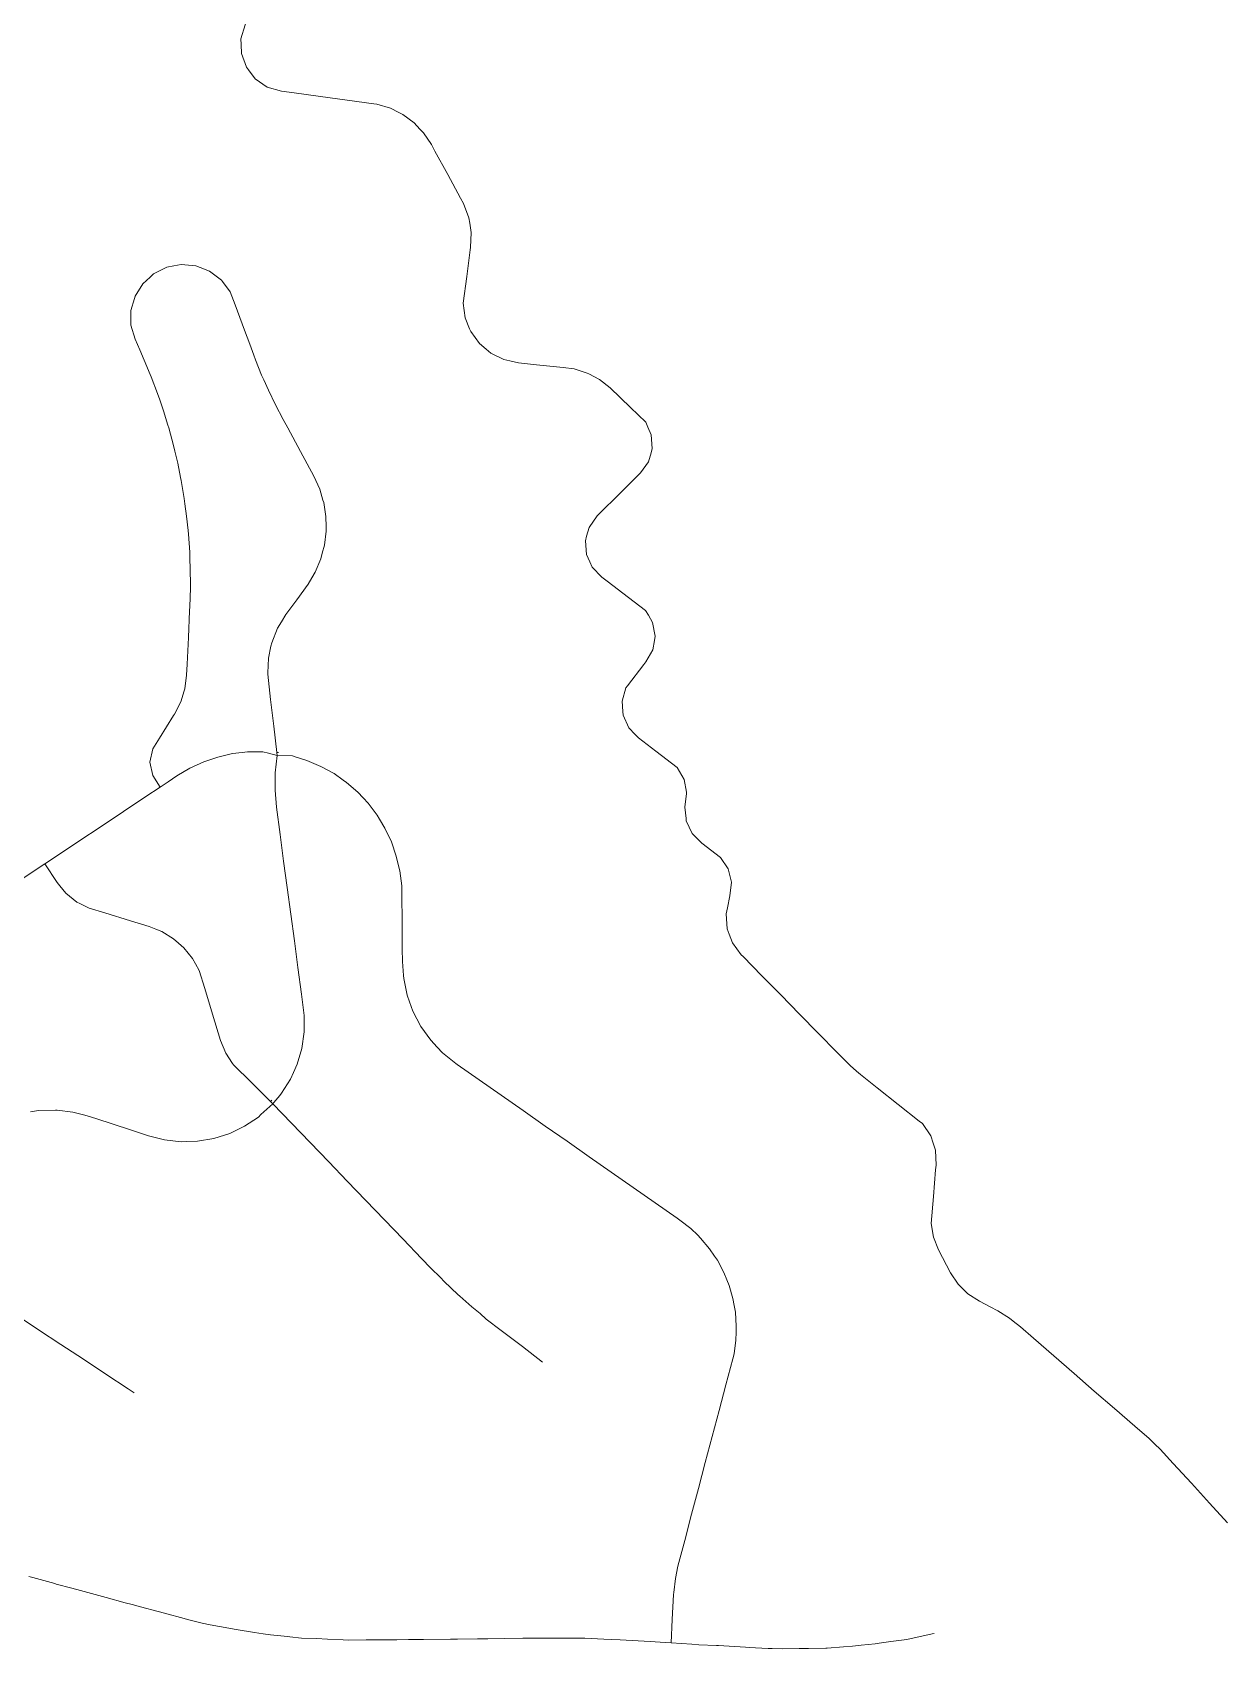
# Model space of a CAD drawing. Header units: inches. Extents: x 227942 to 231487, y 631728 to 634629.
# Drawn here: x 230595 to 231487, y 632269 to 633474 of the extents above; entities that cross this region are included whole.
import ezdxf

# ---------------------------------------------------------------- set-up
doc = ezdxf.new("R2010")
doc.units = ezdxf.units.IN
doc.header["$MEASUREMENT"] = 0

msp = doc.modelspace()

# ---------------------------------------------------------------- linework, layer by layer
at = {"color": 23, "lineweight": 0}
for points in [[(230751.1, 633465.1), (230751, 633469.3), (230754, 633479.8), (230756.2, 633484.1)], [(230756.2, 633484.1), (230754, 633479.8), (230751, 633469.3), (230751.1, 633465.1)], [(230756.5, 633446.3), (230755, 633448.2), (230751.3, 633458.5), (230751.1, 633465.1)], [(230751.1, 633465.1), (230751.3, 633458.5), (230755, 633448.2), (230756.5, 633446.3)], [(230770.6, 633433.4), (230761.6, 633439.6), (230756.5, 633446.3)], [(230756.5, 633446.3), (230761.6, 633439.6), (230770.6, 633433.4)], [(230790.6, 633429), (230781.1, 633430.3), (230770.6, 633433.4)], [(230770.6, 633433.4), (230781.1, 633430.3), (230790.6, 633429)], [(230810.4, 633426.3), (230790.6, 633429)], [(230790.6, 633429), (230810.4, 633426.3)], [(230830.2, 633423.6), (230810.4, 633426.3)], [(230810.4, 633426.3), (230830.2, 633423.6)], [(230850, 633420.9), (230830.2, 633423.6)], [(230830.2, 633423.6), (230850, 633420.9)], [(230868.8, 633414.4), (230862.4, 633417.6), (230852.4, 633420.6), (230850, 633420.9)], [(230850, 633420.9), (230852.4, 633420.6), (230862.4, 633417.6), (230868.8, 633414.4)], [(230884.4, 633402.1), (230880, 633406.7), (230871.7, 633412.9), (230868.8, 633414.4)], [(230868.8, 633414.4), (230871.7, 633412.9), (230880, 633406.7), (230884.4, 633402.1)], [(230884.4, 633402.1), (230884.4, 633402.1)], [(230895.6, 633385.7), (230893, 633390.5), (230887.2, 633399.2), (230884.4, 633402.1)], [(230884.4, 633402.1), (230884.4, 633402.1)], [(230884.4, 633402.1), (230884.4, 633402.1)], [(230884.4, 633402.1), (230887.2, 633399.2), (230893, 633390.5), (230895.6, 633385.7)], [(230884.4, 633402.1), (230884.4, 633402.1)], [(230905.2, 633368.1), (230895.6, 633385.7)], [(230895.6, 633385.7), (230905.2, 633368.1)], [(230914.7, 633350.5), (230905.2, 633368.1)], [(230905.2, 633368.1), (230914.7, 633350.5)], [(230921.5, 633331.9), (230920.9, 633336), (230916.9, 633346.5), (230914.7, 633350.5)], [(230914.7, 633350.5), (230916.9, 633346.5), (230920.9, 633336), (230921.5, 633331.9)], [(230921.9, 633312), (230922.1, 633313.7), (230922.7, 633324.9), (230921.5, 633331.9)], [(230921.5, 633331.9), (230922.7, 633324.9), (230922.1, 633313.7), (230921.9, 633312)], [(230919.3, 633292.2), (230921.9, 633312)], [(230921.9, 633312), (230919.3, 633292.2)], [(230683.3, 633291.7), (230685.9, 633294.1), (230695.7, 633299), (230701, 633300)], [(230701, 633300), (230695.7, 633299), (230685.9, 633294.1), (230683.3, 633291.7)], [(230701, 633300), (230706.5, 633301), (230717.4, 633300), (230720.6, 633298.8)], [(230720.6, 633298.8), (230717.4, 633300), (230706.5, 633301), (230701, 633300)], [(230720.6, 633298.8), (230727.6, 633296.1), (230736.4, 633289.5), (230737.2, 633288.3)], [(230737.2, 633288.3), (230736.4, 633289.5), (230727.6, 633296.1), (230720.6, 633298.8)], [(230671.6, 633275.8), (230672, 633277.4), (230677.8, 633286.7), (230683.3, 633291.7)], [(230683.3, 633291.7), (230677.8, 633286.7), (230672, 633277.4), (230671.6, 633275.8)], [(230737.2, 633288.3), (230743, 633280.8), (230746.6, 633271)], [(230737.2, 633288.3), (230737.2, 633288.3)], [(230746.6, 633271), (230743, 633280.8), (230737.2, 633288.3)], [(230737.2, 633288.3), (230737.2, 633288.3)], [(230916.6, 633272.2), (230919.3, 633292.2)], [(230919.3, 633292.2), (230916.6, 633272.2)], [(230669, 633255.9), (230669, 633266.9), (230671.6, 633275.8)], [(230671.6, 633275.8), (230669, 633266.9), (230669, 633255.9)], [(230746.6, 633271), (230753.6, 633252.2)], [(230753.6, 633252.2), (230746.6, 633271)], [(230921.4, 633253.2), (230918.2, 633261.3), (230916.6, 633272.2)], [(230916.6, 633272.2), (230918.2, 633261.3), (230921.4, 633253.2)], [(230675.5, 633237.4), (230672, 633245.4), (230669, 633255.9)], [(230669, 633255.9), (230672, 633245.4), (230675.5, 633237.4)], [(230753.6, 633252.2), (230757.5, 633241.7), (230760.5, 633233.5)], [(230760.5, 633233.5), (230757.5, 633241.7), (230753.6, 633252.2)], [(230933.8, 633237.9), (230928.8, 633242.2), (230922.3, 633251.1), (230921.4, 633253.2)], [(230921.4, 633253.2), (230922.3, 633251.1), (230928.8, 633242.2), (230933.8, 633237.9)], [(230683.3, 633219), (230678.9, 633229.8), (230675.5, 633237.4)], [(230675.5, 633237.4), (230678.9, 633229.8), (230683.3, 633219)], [(230760.5, 633233.5), (230761.8, 633230.1), (230766.4, 633218.7), (230768.1, 633215)], [(230768.1, 633215), (230766.4, 633218.7), (230761.8, 633230.1), (230760.5, 633233.5)], [(230951.5, 633229.2), (230947, 633230.2), (230937.2, 633235.1), (230933.8, 633237.9)], [(230933.8, 633237.9), (230937.2, 633235.1), (230947, 633230.2), (230951.5, 633229.2)], [(230971.3, 633226.4), (230957.8, 633227.9), (230951.5, 633229.2)], [(230951.5, 633229.2), (230957.8, 633227.9), (230971.3, 633226.4)], [(230991.1, 633224.2), (230971.3, 633226.4)], [(230971.3, 633226.4), (230991.1, 633224.2)], [(231010.4, 633219.5), (231009.2, 633220.1), (230999.5, 633223.3), (230991.1, 633224.2)], [(230991.1, 633224.2), (230999.5, 633223.3), (231009.2, 633220.1), (231010.4, 633219.5)], [(230683.3, 633219), (230683.3, 633219)], [(230690.4, 633200.3), (230688.8, 633204.8), (230684.1, 633217.4), (230683.3, 633219)], [(230683.3, 633219), (230683.3, 633219)], [(230683.3, 633219), (230684.1, 633217.4), (230688.8, 633204.8), (230690.4, 633200.3)], [(230768.1, 633215), (230771.4, 633207.5), (230776.8, 633196.4)], [(230776.8, 633196.4), (230771.4, 633207.5), (230768.1, 633215)], [(231010.4, 633219.5), (231010.4, 633219.5)], [(231026.3, 633209.1), (231018.3, 633215.3), (231010.4, 633219.5)], [(231010.4, 633219.5), (231010.4, 633219.5)], [(231010.4, 633219.5), (231010.4, 633219.5)], [(231010.4, 633219.5), (231018.3, 633215.3), (231026.3, 633209.1)], [(231010.4, 633219.5), (231010.4, 633219.5)], [(231041.4, 633194.6), (231026.3, 633209.1)], [(231026.3, 633209.1), (231041.4, 633194.6)], [(230696.5, 633181.3), (230693.2, 633192.1), (230690.4, 633200.3)], [(230690.4, 633200.3), (230690.4, 633200.3)], [(230690.4, 633200.3), (230693.2, 633192.1), (230696.5, 633181.3)], [(230690.4, 633200.3), (230690.4, 633200.3)], [(230776.8, 633196.4), (230782.5, 633185.5), (230785.9, 633179.2)], [(230785.9, 633179.2), (230782.5, 633185.5), (230776.8, 633196.4)], [(231041.4, 633194.6), (231041.4, 633194.6)], [(231054.4, 633179.9), (231052.8, 633183.6), (231041.4, 633194.6)], [(231041.4, 633194.6), (231041.4, 633194.6)], [(231041.4, 633194.6), (231041.4, 633194.6)], [(231041.4, 633194.6), (231052.8, 633183.6), (231054.4, 633179.9)], [(231041.4, 633194.6), (231041.4, 633194.6)], [(230701.7, 633162), (230700.7, 633166.2), (230697.2, 633179.2), (230696.5, 633181.3)], [(230696.5, 633181.3), (230697.2, 633179.2), (230700.7, 633166.2), (230701.7, 633162)], [(230785.9, 633179.2), (230795.4, 633161.6)], [(230795.4, 633161.6), (230785.9, 633179.2)], [(231056.7, 633160.7), (231057.6, 633163.9), (231056.9, 633174.2), (231054.4, 633179.9)], [(231054.4, 633179.9), (231056.9, 633174.2), (231057.6, 633163.9), (231056.7, 633160.7)], [(230706, 633142.4), (230703.8, 633153.1), (230701.7, 633162)], [(230701.7, 633162), (230703.8, 633153.1), (230706, 633142.4)], [(230795.4, 633161.6), (230805.3, 633143.4)], [(230795.4, 633161.6), (230795.4, 633161.6)], [(230805.3, 633143.4), (230795.4, 633161.6)], [(230795.4, 633161.6), (230795.4, 633161.6)], [(231046.9, 633143.7), (231048.9, 633145.7), (231054.9, 633154), (231056.7, 633160.7)], [(231056.7, 633160.7), (231054.9, 633154), (231048.9, 633145.7), (231046.9, 633143.7)], [(230706, 633142.4), (230706, 633142.4)], [(230709.2, 633122.7), (230708.7, 633126.7), (230706.5, 633140), (230706, 633142.4)], [(230706, 633142.4), (230706, 633142.4)], [(230706, 633142.4), (230706.5, 633140), (230708.7, 633126.7), (230709.2, 633122.7)], [(230805.3, 633143.4), (230809.7, 633133.7), (230812.1, 633125.4)], [(230812.1, 633125.4), (230809.7, 633133.7), (230805.3, 633143.4)], [(231032.7, 633129.6), (231046.9, 633143.7)], [(231046.9, 633143.7), (231032.7, 633129.6)], [(231046.9, 633143.7), (231046.9, 633143.7)], [(231046.9, 633143.7), (231046.9, 633143.7)], [(231046.9, 633143.7), (231046.9, 633143.7)], [(231046.9, 633143.7), (231046.9, 633143.7)], [(230812.1, 633125.4), (230812.7, 633123.6), (230814.3, 633113.1), (230814.4, 633105.6)], [(230814.4, 633105.6), (230814.3, 633113.1), (230812.7, 633123.6), (230812.1, 633125.4)], [(231018.5, 633115.6), (231032.7, 633129.6)], [(231032.7, 633129.6), (231018.5, 633115.6)], [(231032.7, 633129.6), (231032.7, 633129.6)], [(231032.7, 633129.6), (231032.7, 633129.6)], [(231032.7, 633129.6), (231032.7, 633129.6)], [(231032.7, 633129.6), (231032.7, 633129.6)], [(230711.6, 633102.9), (230710.5, 633113.4), (230709.2, 633122.7)], [(230709.2, 633122.7), (230710.5, 633113.4), (230711.6, 633102.9)], [(231008.7, 633098.6), (231010.5, 633105.1), (231016.5, 633113.6), (231018.5, 633115.6)], [(231018.5, 633115.6), (231016.5, 633113.6), (231010.5, 633105.1), (231008.7, 633098.6)], [(230712.9, 633082.9), (230712.8, 633086.6), (230711.8, 633100), (230711.6, 633102.9)], [(230711.6, 633102.9), (230711.8, 633100), (230712.8, 633086.6), (230712.9, 633082.9)], [(230814.4, 633105.6), (230814.5, 633102.4), (230813.2, 633091.9), (230811.6, 633085.9)], [(230811.6, 633085.9), (230813.2, 633091.9), (230814.5, 633102.4), (230814.4, 633105.6)], [(231011, 633079.4), (231008.5, 633084.8), (231007.8, 633095.1), (231008.7, 633098.6)], [(231008.7, 633098.6), (231007.8, 633095.1), (231008.5, 633084.8), (231011, 633079.4)], [(231008.7, 633098.6), (231008.7, 633098.6)], [(231008.7, 633098.6), (231008.7, 633098.6)], [(231008.7, 633098.6), (231008.7, 633098.6)], [(231008.7, 633098.6), (231008.7, 633098.6)], [(230713.3, 633062.9), (230713.2, 633073.1), (230712.9, 633082.9)], [(230712.9, 633082.9), (230713.2, 633073.1), (230713.3, 633062.9)], [(230811.6, 633085.9), (230810.5, 633081.6), (230806.4, 633071.8), (230803.9, 633067.6)], [(230803.9, 633067.6), (230806.4, 633071.8), (230810.5, 633081.6), (230811.6, 633085.9)], [(230811.6, 633085.9), (230811.6, 633085.9)], [(230811.6, 633085.9), (230811.6, 633085.9)], [(231011, 633079.4), (231011, 633079.4)], [(231024.1, 633064.9), (231020, 633068), (231012.8, 633075.4), (231011, 633079.4)], [(231011, 633079.4), (231011, 633079.4)], [(231011, 633079.4), (231011, 633079.4)], [(231011, 633079.4), (231012.8, 633075.4), (231020, 633068), (231024.1, 633064.9)], [(231011, 633079.4), (231011, 633079.4)], [(230803.9, 633067.6), (230801, 633062.7), (230792.6, 633051.2)], [(230792.6, 633051.2), (230801, 633062.7), (230803.9, 633067.6)], [(231040, 633052.8), (231024.1, 633064.9)], [(231024.1, 633064.9), (231040, 633052.8)], [(230712.7, 633042.9), (230712.9, 633046.2), (230713.3, 633059.7), (230713.3, 633062.9)], [(230713.3, 633062.9), (230713.3, 633059.7), (230712.9, 633046.2), (230712.7, 633042.9)], [(231054.7, 633039.7), (231052.6, 633043.2), (231040, 633052.8)], [(231040, 633052.8), (231052.6, 633043.2), (231054.7, 633039.7)], [(230711.8, 633023), (230712.7, 633042.9)], [(230712.7, 633042.9), (230711.8, 633023)], [(230792.6, 633051.2), (230784.5, 633040.1), (230781.2, 633034.8)], [(230781.2, 633034.8), (230784.5, 633040.1), (230792.6, 633051.2)], [(230792.6, 633051.2), (230792.6, 633051.2)], [(230792.6, 633051.2), (230792.6, 633051.2)], [(230781.2, 633034.8), (230778.3, 633030), (230773.9, 633019.1), (230773.3, 633016.5)], [(230773.3, 633016.5), (230773.9, 633019.1), (230778.3, 633030), (230781.2, 633034.8)], [(230781.2, 633034.8), (230781.2, 633034.8)], [(230781.2, 633034.8), (230781.2, 633034.8)], [(231059.2, 633020.8), (231059.7, 633024), (231057.9, 633034.2), (231054.7, 633039.7)], [(231054.7, 633039.7), (231057.9, 633034.2), (231059.7, 633024), (231059.2, 633020.8)], [(230710.9, 633003), (230711.8, 633023)], [(230711.8, 633023), (230710.9, 633003)], [(230773.3, 633016.5), (230771.4, 633007.5), (230770.9, 632996.7)], [(230770.9, 632996.7), (230771.4, 633007.5), (230773.3, 633016.5)], [(231051.4, 633002.9), (231052.8, 633004.8), (231058, 633013.8), (231059.2, 633020.8)], [(231059.2, 633020.8), (231058, 633013.8), (231052.8, 633004.8), (231051.4, 633002.9)], [(230708.7, 632983.2), (230709.2, 632984.7), (230710.5, 632994.9), (230710.9, 633003)], [(230710.9, 633003), (230710.5, 632994.9), (230709.2, 632984.7), (230708.7, 632983.2)], [(230770.9, 632996.7), (230770.9, 632995.7), (230773.1, 632976.9)], [(230773.1, 632976.9), (230770.9, 632995.7), (230770.9, 632996.7)], [(231039.2, 632987), (231051.4, 633002.9)], [(231051.4, 633002.9), (231039.2, 632987)], [(231051.4, 633002.9), (231051.4, 633002.9)], [(231051.4, 633002.9), (231051.4, 633002.9)], [(231051.4, 633002.9), (231051.4, 633002.9)], [(231051.4, 633002.9), (231051.4, 633002.9)], [(230700.8, 632964.9), (230701.5, 632965.9), (230706.1, 632975), (230708.7, 632983.2)], [(230708.7, 632983.2), (230706.1, 632975), (230701.5, 632965.9), (230700.8, 632964.9)], [(231035.8, 632967.9), (231035.2, 632975.5), (231038, 632985.5), (231039.2, 632987)], [(231039.2, 632987), (231038, 632985.5), (231035.2, 632975.5), (231035.8, 632967.9)], [(230773.1, 632976.9), (230775.4, 632957)], [(230775.4, 632957), (230773.1, 632976.9)], [(231044.9, 632950.8), (231040.2, 632955.7), (231036, 632965.2), (231035.8, 632967.9)], [(231035.8, 632967.9), (231036, 632965.2), (231040.2, 632955.7), (231044.9, 632950.8)], [(230690.3, 632947.9), (230700.8, 632964.9)], [(230700.8, 632964.9), (230690.3, 632947.9)], [(230775.4, 632957), (230777.7, 632937.2)], [(230777.7, 632937.2), (230775.4, 632957)], [(230683.1, 632930), (230685.4, 632940), (230690.3, 632947.9)], [(230690.3, 632947.9), (230685.4, 632940), (230683.1, 632930)], [(230690.3, 632947.9), (230690.3, 632947.9)], [(230690.3, 632947.9), (230690.3, 632947.9)], [(231044.9, 632950.8), (231044.9, 632950.8)], [(231044.9, 632950.8), (231044.9, 632950.8)], [(231060.4, 632938.3), (231047.4, 632948.3), (231044.9, 632950.8)], [(231044.9, 632950.8), (231044.9, 632950.8)], [(231044.9, 632950.8), (231044.9, 632950.8)], [(231044.9, 632950.8), (231047.4, 632948.3), (231060.4, 632938.3)], [(230712.9, 632925.6), (230723.2, 632930.3), (230732.2, 632933.3)], [(230732.2, 632933.3), (230723.2, 632930.3), (230712.9, 632925.6)], [(230732.2, 632933.3), (230733.8, 632933.9), (230744.8, 632936.4), (230751.8, 632937.2)], [(230751.8, 632937.2), (230744.8, 632936.4), (230733.8, 632933.9), (230732.2, 632933.3)], [(230751.8, 632937.2), (230755.9, 632937.7), (230767.2, 632937.8), (230771.5, 632936.7)], [(230771.5, 632936.7), (230767.2, 632937.8), (230755.9, 632937.7), (230751.8, 632937.2)], [(230771.5, 632936.7), (230778, 632935.1)], [(230778, 632935.1), (230771.5, 632936.7)], [(230776.5, 632915.9), (230776.6, 632922.2), (230778, 632935.1)], [(230778, 632935.1), (230776.6, 632922.2), (230776.5, 632915.9)], [(230777.7, 632937.2), (230778.9, 632937.3)], [(230778.9, 632937.3), (230777.7, 632937.2)], [(230777.7, 632937.2), (230777.8, 632936.8)], [(230777.8, 632936.8), (230777.7, 632937.2)], [(230777.8, 632936.8), (230778, 632935.1)], [(230778, 632935.1), (230777.8, 632936.8)], [(230778, 632935.1), (230789.4, 632934.7), (230791.4, 632934.1)], [(230791.4, 632934.1), (230789.4, 632934.7), (230778, 632935.1)], [(230791.4, 632934.1), (230800.2, 632931.3), (230810.5, 632926.9)], [(230791.4, 632934.1), (230791.4, 632934.1)], [(230810.5, 632926.9), (230800.2, 632931.3), (230791.4, 632934.1)], [(230791.4, 632934.1), (230791.4, 632934.1)], [(231060.4, 632938.3), (231060.4, 632938.3)], [(231076.3, 632926.1), (231060.4, 632938.3)], [(231060.4, 632938.3), (231060.4, 632938.3)], [(231060.4, 632938.3), (231076.3, 632926.1)], [(230690.8, 632911.5), (230685.4, 632920.1), (230683.1, 632930)], [(230683.1, 632930), (230685.4, 632920.1), (230690.8, 632911.5)], [(230696.7, 632915.5), (230703.3, 632919.8), (230712.9, 632925.6)], [(230712.9, 632925.6), (230703.3, 632919.8), (230696.7, 632915.5)], [(230810.5, 632926.9), (230820.4, 632921.5), (230827.2, 632916.7)], [(230827.2, 632916.7), (230820.4, 632921.5), (230810.5, 632926.9)], [(231083.1, 632907.8), (231081.4, 632917.1), (231076.3, 632926.1)], [(231076.3, 632926.1), (231081.4, 632917.1), (231083.1, 632907.8)], [(230680, 632904.4), (230690.8, 632911.5)], [(230690.8, 632911.5), (230680, 632904.4)], [(230690.8, 632911.5), (230696.7, 632915.5)], [(230696.7, 632915.5), (230690.8, 632911.5)], [(230696.7, 632915.5), (230696.7, 632915.5)], [(230696.7, 632915.5), (230696.7, 632915.5)], [(230777.5, 632896.4), (230776.4, 632909.3), (230776.5, 632915.9)], [(230776.5, 632915.9), (230776.4, 632909.3), (230777.5, 632896.4)], [(230827.2, 632916.7), (230829.6, 632915), (230838.1, 632907.6), (230842, 632903.4)], [(230842, 632903.4), (230838.1, 632907.6), (230829.6, 632915), (230827.2, 632916.7)], [(231082.8, 632888), (231082, 632896.4), (231083.2, 632906.8), (231083.1, 632907.8)], [(231083.1, 632907.8), (231083.2, 632906.8), (231082, 632896.4), (231082.8, 632888)], [(230663.4, 632893.3), (230680, 632904.4)], [(230680, 632904.4), (230663.4, 632893.3)], [(230680, 632904.4), (230680, 632904.4)], [(230680, 632904.4), (230680, 632904.4)], [(230780.2, 632876.2), (230777.5, 632896.4)], [(230777.5, 632896.4), (230780.2, 632876.2)], [(230842, 632903.4), (230845.7, 632899.4), (230852.5, 632890.5), (230854.2, 632887.6)], [(230842, 632903.4), (230842, 632903.4)], [(230854.2, 632887.6), (230852.5, 632890.5), (230845.7, 632899.4), (230842, 632903.4)], [(230842, 632903.4), (230842, 632903.4)], [(230646.7, 632882.2), (230663.4, 632893.3)], [(230663.4, 632893.3), (230646.7, 632882.2)], [(230854.2, 632887.6), (230858.3, 632880.8), (230863.1, 632870.6)], [(230863.1, 632870.6), (230858.3, 632880.8), (230854.2, 632887.6)], [(231092.9, 632871.4), (231087.3, 632877), (231083, 632886.2), (231082.8, 632888)], [(231082.8, 632888), (231083, 632886.2), (231087.3, 632877), (231092.9, 632871.4)], [(230630.1, 632871.1), (230646.7, 632882.2)], [(230646.7, 632882.2), (230630.1, 632871.1)], [(230782.8, 632856.3), (230780.2, 632876.2)], [(230780.2, 632876.2), (230782.8, 632856.3)], [(230604.7, 632854.2), (230613.4, 632860.1)], [(230613.4, 632860.1), (230604.7, 632854.2)], [(230613.4, 632860.1), (230630.1, 632871.1)], [(230630.1, 632871.1), (230613.4, 632860.1)], [(230613.4, 632860.1), (230613.4, 632860.1)], [(230613.4, 632860.1), (230613.4, 632860.1)], [(230863.1, 632870.6), (230866.8, 632860), (230869, 632850.7)], [(230869, 632850.7), (230866.8, 632860), (230863.1, 632870.6)], [(231108.6, 632859), (231094.6, 632869.7), (231092.9, 632871.4)], [(231092.9, 632871.4), (231094.6, 632869.7), (231108.6, 632859)], [(230580.1, 632837.9), (230596.8, 632849)], [(230596.8, 632849), (230580.1, 632837.9)], [(230596.8, 632849), (230604.7, 632854.2)], [(230604.7, 632854.2), (230596.8, 632849)], [(230604.7, 632854.2), (230613.9, 632840.3), (230616, 632837.8)], [(230616, 632837.8), (230613.9, 632840.3), (230604.7, 632854.2)], [(230785.5, 632836.5), (230782.8, 632856.3)], [(230782.8, 632856.3), (230785.5, 632836.5)], [(230869, 632850.7), (230869.4, 632849.1), (230870.8, 632837.9), (230870.9, 632830.9)], [(230870.9, 632830.9), (230870.8, 632837.9), (230869.4, 632849.1), (230869, 632850.7)], [(231116.6, 632840.6), (231114.2, 632850.5), (231108.6, 632859)], [(231108.6, 632859), (231114.2, 632850.5), (231116.6, 632840.6)], [(230616, 632837.8), (230620.5, 632832.3), (230628.6, 632825.8), (230630.8, 632824.7)], [(230630.8, 632824.7), (230628.6, 632825.8), (230620.5, 632832.3), (230616, 632837.8)], [(230785.5, 632836.5), (230785.5, 632836.5)], [(230788.1, 632816.7), (230785.5, 632836.5)], [(230785.5, 632836.5), (230785.5, 632836.5)], [(230785.5, 632836.5), (230788.1, 632816.7)], [(231113.6, 632821.4), (231115.5, 632830.4), (231116.6, 632840.6)], [(231116.6, 632840.6), (231115.5, 632830.4), (231113.6, 632821.4)], [(230630.8, 632824.7), (230637.9, 632821.2), (230649.5, 632817.7)], [(230649.5, 632817.7), (230637.9, 632821.2), (230630.8, 632824.7)], [(230870.9, 632830.9), (230871.1, 632810.9)], [(230871.1, 632810.9), (230870.9, 632830.9)], [(230649.5, 632817.7), (230668.6, 632811.8)], [(230668.6, 632811.8), (230649.5, 632817.7)], [(230668.6, 632811.8), (230668.6, 632811.8)], [(230668.6, 632811.8), (230682.5, 632807.6), (230687.6, 632805.6)], [(230668.6, 632811.8), (230668.6, 632811.8)], [(230687.6, 632805.6), (230682.5, 632807.6), (230668.6, 632811.8)], [(230788.1, 632816.7), (230788.1, 632816.7)], [(230790.8, 632796.9), (230788.1, 632816.7)], [(230788.1, 632816.7), (230788.1, 632816.7)], [(230788.1, 632816.7), (230790.8, 632796.9)], [(231115, 632801.9), (231113.5, 632805.9), (231112.7, 632817), (231113.6, 632821.4)], [(231113.6, 632821.4), (231112.7, 632817), (231113.5, 632805.9), (231115, 632801.9)], [(230687.6, 632805.6), (230692, 632803.8), (230700.7, 632798.4), (230704.5, 632795.2)], [(230704.5, 632795.2), (230700.7, 632798.4), (230692, 632803.8), (230687.6, 632805.6)], [(230871.1, 632810.9), (230871.2, 632790.9)], [(230871.2, 632790.9), (230871.1, 632810.9)], [(231115, 632801.9), (231115, 632801.9)], [(231125.3, 632785.1), (231124, 632786.4), (231117.4, 632795.4), (231115, 632801.9)], [(231115, 632801.9), (231115, 632801.9)], [(231115, 632801.9), (231115, 632801.9)], [(231115, 632801.9), (231117.4, 632795.4), (231124, 632786.4), (231125.3, 632785.1)], [(231115, 632801.9), (231115, 632801.9)], [(230704.5, 632795.2), (230708.4, 632791.7), (230714.9, 632783.7), (230717, 632779.8)], [(230717, 632779.8), (230714.9, 632783.7), (230708.4, 632791.7), (230704.5, 632795.2)], [(230790.8, 632796.9), (230790.8, 632796.9)], [(230793.4, 632777), (230790.8, 632796.9)], [(230790.8, 632796.9), (230790.8, 632796.9)], [(230790.8, 632796.9), (230793.4, 632777)], [(230871.2, 632790.9), (230871.3, 632781.5), (230872.1, 632770.9)], [(230872.1, 632770.9), (230871.3, 632781.5), (230871.2, 632790.9)], [(230717, 632779.8), (230719.9, 632774.7), (230724, 632761.2)], [(230724, 632761.2), (230719.9, 632774.7), (230717, 632779.8)], [(230793.4, 632777), (230793.4, 632777)], [(230796.1, 632757.2), (230793.4, 632777)], [(230793.4, 632777), (230793.4, 632777)], [(230793.4, 632777), (230796.1, 632757.2)], [(231125.3, 632785.1), (231125.3, 632785.1)], [(231139.4, 632770.8), (231125.3, 632785.1)], [(231125.3, 632785.1), (231125.3, 632785.1)], [(231125.3, 632785.1), (231125.3, 632785.1)], [(231125.3, 632785.1), (231139.4, 632770.8)], [(231125.3, 632785.1), (231125.3, 632785.1)], [(230872.1, 632770.9), (230872.3, 632768.7), (230874.9, 632756.3), (230876.6, 632751.5)], [(230876.6, 632751.5), (230874.9, 632756.3), (230872.3, 632768.7), (230872.1, 632770.9)], [(231153.4, 632756.5), (231139.4, 632770.8)], [(231139.4, 632770.8), (231153.4, 632756.5)], [(230724, 632761.2), (230729.8, 632742.1)], [(230729.8, 632742.1), (230724, 632761.2)], [(230798.2, 632737.4), (230798.2, 632741.3), (230796.1, 632757.2)], [(230796.1, 632757.2), (230798.2, 632741.3), (230798.2, 632737.4)], [(230876.6, 632751.5), (230879.2, 632744.3), (230885.1, 632733)], [(230885.1, 632733), (230879.2, 632744.3), (230876.6, 632751.5)], [(231153.4, 632756.5), (231153.4, 632756.5)], [(231167.4, 632742.2), (231153.4, 632756.5)], [(231153.4, 632756.5), (231153.4, 632756.5)], [(231153.4, 632756.5), (231153.4, 632756.5)], [(231153.4, 632756.5), (231167.4, 632742.2)], [(231153.4, 632756.5), (231153.4, 632756.5)], [(230729.8, 632742.1), (230729.8, 632742.1)], [(230729.8, 632742.1), (230735.8, 632722.5)], [(230729.8, 632742.1), (230729.8, 632742.1)], [(230735.8, 632722.5), (230729.8, 632742.1)], [(231181.4, 632728), (231167.4, 632742.2)], [(231167.4, 632742.2), (231181.4, 632728)], [(230796.4, 632716.7), (230798.1, 632729), (230798.2, 632737.4)], [(230798.2, 632737.4), (230798.1, 632729), (230796.4, 632716.7)], [(230885.1, 632733), (230892.5, 632722.7), (230897.2, 632717.7)], [(230897.2, 632717.7), (230892.5, 632722.7), (230885.1, 632733)], [(231195.4, 632713.7), (231181.4, 632728)], [(231181.4, 632728), (231195.4, 632713.7)], [(230735.8, 632722.5), (230739.7, 632713), (230744.8, 632705.3)], [(230744.8, 632705.3), (230739.7, 632713), (230735.8, 632722.5)], [(230790.1, 632698.6), (230792.9, 632704.9), (230796.4, 632716.7)], [(230796.4, 632716.7), (230792.9, 632704.9), (230790.1, 632698.6)], [(230897.2, 632717.7), (230901.3, 632713.4), (230911.2, 632705.4), (230912.3, 632704.6)], [(230912.3, 632704.6), (230911.2, 632705.4), (230901.3, 632713.4), (230897.2, 632717.7)], [(230744.8, 632705.3), (230745.4, 632704.5), (230758.8, 632691.2)], [(230744.8, 632705.3), (230744.8, 632705.3)], [(230758.8, 632691.2), (230745.4, 632704.5), (230744.8, 632705.3)], [(230744.8, 632705.3), (230744.8, 632705.3)], [(230912.3, 632704.6), (230928.7, 632693.2)], [(230912.3, 632704.6), (230912.3, 632704.6)], [(230928.7, 632693.2), (230912.3, 632704.6)], [(230912.3, 632704.6), (230912.3, 632704.6)], [(231195.4, 632713.7), (231195.4, 632713.7)], [(231195.4, 632713.7), (231195.4, 632713.7)], [(231209.8, 632699.8), (231205.1, 632703.8), (231195.4, 632713.7)], [(231195.4, 632713.7), (231195.4, 632713.7)], [(231195.4, 632713.7), (231195.4, 632713.7)], [(231195.4, 632713.7), (231205.1, 632703.8), (231209.8, 632699.8)], [(230758.8, 632691.2), (230773, 632677.1)], [(230773, 632677.1), (230758.8, 632691.2)], [(230779.9, 632681.5), (230781.2, 632683.2), (230787.8, 632693.6), (230790.1, 632698.6)], [(230790.1, 632698.6), (230787.8, 632693.6), (230781.2, 632683.2), (230779.9, 632681.5)], [(230928.7, 632693.2), (230945.1, 632681.7)], [(230945.1, 632681.7), (230928.7, 632693.2)], [(231209.8, 632699.8), (231209.8, 632699.8)], [(231225.3, 632687.3), (231212.8, 632697.2), (231209.8, 632699.8)], [(231209.8, 632699.8), (231209.8, 632699.8)], [(231209.8, 632699.8), (231209.8, 632699.8)], [(231209.8, 632699.8), (231212.8, 632697.2), (231225.3, 632687.3)], [(231209.8, 632699.8), (231209.8, 632699.8)], [(230775.6, 632676.4), (230779.9, 632681.5)], [(230779.9, 632681.5), (230775.6, 632676.4)], [(230945.1, 632681.7), (230961.5, 632670.3)], [(230945.1, 632681.7), (230945.1, 632681.7)], [(230961.5, 632670.3), (230945.1, 632681.7)], [(230945.1, 632681.7), (230945.1, 632681.7)], [(231241, 632674.9), (231225.3, 632687.3)], [(231225.3, 632687.3), (231241, 632674.9)], [(230594.1, 632669.3), (230600, 632670.3), (230612.8, 632670.6), (230614, 632670.5)], [(230614, 632670.5), (230612.8, 632670.6), (230600, 632670.3), (230594.1, 632669.3)], [(230614, 632670.5), (230625.6, 632669.2), (230633.7, 632667.2)], [(230633.7, 632667.2), (230625.6, 632669.2), (230614, 632670.5)], [(230633.7, 632667.2), (230638.1, 632666), (230652.8, 632661.2)], [(230652.8, 632661.2), (230638.1, 632666), (230633.7, 632667.2)], [(230749.2, 632656.5), (230753.7, 632658.7), (230764, 632665.5), (230765.9, 632667.3)], [(230765.9, 632667.3), (230764, 632665.5), (230753.7, 632658.7), (230749.2, 632656.5)], [(230765.9, 632667.3), (230774.8, 632675.4)], [(230774.8, 632675.4), (230765.9, 632667.3)], [(230773, 632677.1), (230773.9, 632678)], [(230773.9, 632678), (230773, 632677.1)], [(230773, 632677.1), (230774.8, 632675.4)], [(230774.8, 632675.4), (230773, 632677.1)], [(230774.8, 632675.4), (230775.6, 632676.4)], [(230775.6, 632676.4), (230774.8, 632675.4)], [(230774.8, 632675.4), (230788.6, 632661)], [(230788.6, 632661), (230774.8, 632675.4)], [(230961.5, 632670.3), (230977.8, 632658.8)], [(230977.8, 632658.8), (230961.5, 632670.3)], [(231241, 632674.9), (231241, 632674.9)], [(231256.7, 632662.5), (231241, 632674.9)], [(231241, 632674.9), (231241, 632674.9)], [(231241, 632674.9), (231241, 632674.9)], [(231241, 632674.9), (231256.7, 632662.5)], [(231241, 632674.9), (231241, 632674.9)], [(230652.8, 632661.2), (230671.7, 632654.9)], [(230671.7, 632654.9), (230652.8, 632661.2)], [(230671.7, 632654.9), (230682, 632651.5), (230690.9, 632649.2)], [(230671.7, 632654.9), (230671.7, 632654.9)], [(230690.9, 632649.2), (230682, 632651.5), (230671.7, 632654.9)], [(230671.7, 632654.9), (230671.7, 632654.9)], [(230730.8, 632649.6), (230742.6, 632653.3), (230749.2, 632656.5)], [(230749.2, 632656.5), (230742.6, 632653.3), (230730.8, 632649.6)], [(230788.6, 632661), (230802.5, 632646.6)], [(230788.6, 632661), (230788.6, 632661)], [(230802.5, 632646.6), (230788.6, 632661)], [(230788.6, 632661), (230788.6, 632661)], [(230977.8, 632658.8), (230994.2, 632647.4)], [(230994.2, 632647.4), (230977.8, 632658.8)], [(231267.1, 632645.9), (231265.3, 632651.4), (231259, 632660.6), (231256.7, 632662.5)], [(231256.7, 632662.5), (231259, 632660.6), (231265.3, 632651.4), (231267.1, 632645.9)], [(230690.9, 632649.2), (230694, 632648.5), (230706.3, 632647.1), (230710.7, 632647.2)], [(230710.7, 632647.2), (230706.3, 632647.1), (230694, 632648.5), (230690.9, 632649.2)], [(230710.7, 632647.2), (230718.6, 632647.5), (230730.8, 632649.6)], [(230730.8, 632649.6), (230718.6, 632647.5), (230710.7, 632647.2)], [(230802.5, 632646.6), (230816.4, 632632.1)], [(230802.5, 632646.6), (230802.5, 632646.6)], [(230816.4, 632632.1), (230802.5, 632646.6)], [(230802.5, 632646.6), (230802.5, 632646.6)], [(230994.2, 632647.4), (231010.6, 632635.9)], [(230994.2, 632647.4), (230994.2, 632647.4)], [(231010.6, 632635.9), (230994.2, 632647.4)], [(230994.2, 632647.4), (230994.2, 632647.4)], [(231268.9, 632626.2), (231269.2, 632629.7), (231268.8, 632640.8), (231267.1, 632645.9)], [(231267.1, 632645.9), (231268.8, 632640.8), (231269.2, 632629.7), (231268.9, 632626.2)], [(230816.4, 632632.1), (230830.2, 632617.7)], [(230816.4, 632632.1), (230816.4, 632632.1)], [(230830.2, 632617.7), (230816.4, 632632.1)], [(230816.4, 632632.1), (230816.4, 632632.1)], [(231010.6, 632635.9), (231027, 632624.4)], [(231027, 632624.4), (231010.6, 632635.9)], [(231027, 632624.4), (231043.4, 632613)], [(231043.4, 632613), (231027, 632624.4)], [(231267.2, 632606.3), (231268.9, 632626.2)], [(231268.9, 632626.2), (231267.2, 632606.3)], [(230830.2, 632617.7), (230844.1, 632603.3)], [(230844.1, 632603.3), (230830.2, 632617.7)], [(231043.4, 632613), (231059.8, 632601.5)], [(231059.8, 632601.5), (231043.4, 632613)], [(231265.5, 632586.2), (231267.2, 632606.3)], [(231267.2, 632606.3), (231265.5, 632586.2)], [(230844.1, 632603.3), (230858, 632588.9)], [(230858, 632588.9), (230844.1, 632603.3)], [(231059.8, 632601.5), (231076.2, 632590.1)], [(231059.8, 632601.5), (231059.8, 632601.5)], [(231076.2, 632590.1), (231059.8, 632601.5)], [(231059.8, 632601.5), (231059.8, 632601.5)], [(230858, 632588.9), (230871.8, 632574.5)], [(230858, 632588.9), (230858, 632588.9)], [(230871.8, 632574.5), (230858, 632588.9)], [(230858, 632588.9), (230858, 632588.9)], [(231076.2, 632590.1), (231078.1, 632588.7), (231086.3, 632582.4), (231091.5, 632577.3)], [(231091.5, 632577.3), (231086.3, 632582.4), (231078.1, 632588.7), (231076.2, 632590.1)], [(231271.1, 632566.5), (231267.3, 632576), (231265.5, 632586.2)], [(231265.5, 632586.2), (231267.3, 632576), (231271.1, 632566.5)], [(230871.8, 632574.5), (230885.7, 632560.1)], [(230871.8, 632574.5), (230871.8, 632574.5)], [(230885.7, 632560.1), (230871.8, 632574.5)], [(230871.8, 632574.5), (230871.8, 632574.5)], [(231091.5, 632577.3), (231093.7, 632575.2), (231100.4, 632567.3), (231104.1, 632561.8)], [(231104.1, 632561.8), (231100.4, 632567.3), (231093.7, 632575.2), (231091.5, 632577.3)], [(230885.7, 632560.1), (230892.6, 632552.8), (230899.7, 632545.8)], [(230885.7, 632560.1), (230885.7, 632560.1)], [(230899.7, 632545.8), (230892.6, 632552.8), (230885.7, 632560.1)], [(230885.7, 632560.1), (230885.7, 632560.1)], [(231104.1, 632561.8), (231106.2, 632558.7), (231111, 632549.6), (231113.3, 632544.1)], [(231104.1, 632561.8), (231104.1, 632561.8)], [(231113.3, 632544.1), (231111, 632549.6), (231106.2, 632558.7), (231104.1, 632561.8)], [(231104.1, 632561.8), (231104.1, 632561.8)], [(231280, 632549.4), (231271.1, 632566.5)], [(231271.1, 632566.5), (231280, 632549.4)], [(231292.9, 632533.7), (231285.7, 632540.9), (231280, 632549.4)], [(231280, 632549.4), (231285.7, 632540.9), (231292.9, 632533.7)], [(230899.7, 632545.8), (230899.7, 632545.8)], [(230899.7, 632545.8), (230902.5, 632542.9), (230912.7, 632533.3), (230914.1, 632532)], [(230899.7, 632545.8), (230899.7, 632545.8)], [(230914.1, 632532), (230912.7, 632533.3), (230902.5, 632542.9), (230899.7, 632545.8)], [(231113.3, 632544.1), (231114.9, 632540), (231117.8, 632530.1), (231118.7, 632524.9)], [(231118.7, 632524.9), (231117.8, 632530.1), (231114.9, 632540), (231113.3, 632544.1)], [(230914.1, 632532), (230923.2, 632523.9), (230929.2, 632518.9)], [(230914.1, 632532), (230914.1, 632532)], [(230929.2, 632518.9), (230923.2, 632523.9), (230914.1, 632532)], [(230914.1, 632532), (230914.1, 632532)], [(231118.7, 632524.9), (231119.6, 632519.9), (231120.3, 632509.6), (231120.2, 632505)], [(231120.2, 632505), (231120.3, 632509.6), (231119.6, 632519.9), (231118.7, 632524.9)], [(231309.6, 632523.9), (231301.5, 632528.1), (231292.9, 632533.7)], [(231292.9, 632533.7), (231301.5, 632528.1), (231309.6, 632523.9)], [(231326.6, 632513.4), (231324, 632515.5), (231315.3, 632520.9), (231309.6, 632523.9)], [(231309.6, 632523.9), (231315.3, 632520.9), (231324, 632515.5), (231326.6, 632513.4)], [(230583.3, 632517.9), (230600, 632506.9)], [(230600, 632506.9), (230583.3, 632517.9)], [(230929.2, 632518.9), (230933.9, 632514.9), (230945, 632506.3)], [(230945, 632506.3), (230933.9, 632514.9), (230929.2, 632518.9)], [(231326.6, 632513.4), (231326.6, 632513.4)], [(231341.9, 632500.6), (231332.1, 632509.1), (231326.6, 632513.4)], [(231326.6, 632513.4), (231326.6, 632513.4)], [(231326.6, 632513.4), (231326.6, 632513.4)], [(231326.6, 632513.4), (231332.1, 632509.1), (231341.9, 632500.6)], [(231326.6, 632513.4), (231326.6, 632513.4)], [(230600, 632506.9), (230616.8, 632495.9)], [(230600, 632506.9), (230600, 632506.9)], [(230616.8, 632495.9), (230600, 632506.9)], [(230600, 632506.9), (230600, 632506.9)], [(230945, 632506.3), (230960.8, 632494.3)], [(230960.8, 632494.3), (230945, 632506.3)], [(231120.2, 632505), (231120, 632499.2), (231118.6, 632489), (231117.6, 632485.3)], [(231117.6, 632485.3), (231118.6, 632489), (231120, 632499.2), (231120.2, 632505)], [(231341.9, 632500.6), (231341.9, 632500.6)], [(231357, 632487.5), (231341.9, 632500.6)], [(231341.9, 632500.6), (231341.9, 632500.6)], [(231341.9, 632500.6), (231341.9, 632500.6)], [(231341.9, 632500.6), (231357, 632487.5)], [(231341.9, 632500.6), (231341.9, 632500.6)], [(230616.8, 632495.9), (230633.5, 632484.9)], [(230633.5, 632484.9), (230616.8, 632495.9)], [(230960.8, 632494.3), (230975.8, 632482.8)], [(230960.8, 632494.3), (230960.8, 632494.3)], [(230975.8, 632482.8), (230960.8, 632494.3)], [(230960.8, 632494.3), (230960.8, 632494.3)], [(231372.1, 632474.3), (231357, 632487.5)], [(231357, 632487.5), (231372.1, 632474.3)], [(230633.5, 632484.9), (230650.2, 632473.9)], [(230633.5, 632484.9), (230633.5, 632484.9)], [(230650.2, 632473.9), (230633.5, 632484.9)], [(230633.5, 632484.9), (230633.5, 632484.9)], [(230650.2, 632473.9), (230666.9, 632462.9)], [(230650.2, 632473.9), (230650.2, 632473.9)], [(230666.9, 632462.9), (230650.2, 632473.9)], [(230650.2, 632473.9), (230650.2, 632473.9)], [(231117.6, 632485.3), (231112.5, 632465.9)], [(231112.5, 632465.9), (231117.6, 632485.3)], [(231372.1, 632474.3), (231372.1, 632474.3)], [(231372.1, 632474.3), (231372.1, 632474.3)], [(231387.2, 632461.2), (231372.1, 632474.3)], [(231372.1, 632474.3), (231372.1, 632474.3)], [(231372.1, 632474.3), (231372.1, 632474.3)], [(231372.1, 632474.3), (231387.2, 632461.2)], [(230666.9, 632462.9), (230671.4, 632459.9)], [(230671.4, 632459.9), (230666.9, 632462.9)], [(231112.5, 632465.9), (231107.4, 632446.6)], [(231107.4, 632446.6), (231112.5, 632465.9)], [(231112.5, 632465.9), (231112.5, 632465.9)], [(231112.5, 632465.9), (231112.5, 632465.9)], [(231402.3, 632448.1), (231387.2, 632461.2)], [(231387.2, 632461.2), (231402.3, 632448.1)], [(231107.4, 632446.6), (231102.2, 632427.3)], [(231102.2, 632427.3), (231107.4, 632446.6)], [(231417.4, 632435), (231402.3, 632448.1)], [(231402.3, 632448.1), (231417.4, 632435)], [(231102.2, 632427.3), (231097.1, 632407.9)], [(231097.1, 632407.9), (231102.2, 632427.3)], [(231432.3, 632421.7), (231428.1, 632425.8), (231417.4, 632435)], [(231417.4, 632435), (231428.1, 632425.8), (231432.3, 632421.7)], [(231446, 632407.1), (231436.2, 632417.9), (231432.3, 632421.7)], [(231432.3, 632421.7), (231436.2, 632417.9), (231446, 632407.1)], [(231097.1, 632407.9), (231092, 632388.6)], [(231092, 632388.6), (231097.1, 632407.9)], [(231446, 632407.1), (231446, 632407.1)], [(231459.6, 632392.4), (231446, 632407.1)], [(231446, 632407.1), (231446, 632407.1)], [(231446, 632407.1), (231446, 632407.1)], [(231446, 632407.1), (231459.6, 632392.4)], [(231446, 632407.1), (231446, 632407.1)], [(231473.1, 632377.7), (231459.6, 632392.4)], [(231459.6, 632392.4), (231473.1, 632377.7)], [(231092, 632388.6), (231086.9, 632369.3)], [(231086.9, 632369.3), (231092, 632388.6)], [(231486.6, 632362.9), (231473.1, 632377.7)], [(231473.1, 632377.7), (231473.1, 632377.7)], [(231473.1, 632377.7), (231473.1, 632377.7)], [(231473.1, 632377.7), (231486.6, 632362.9)], [(231473.1, 632377.7), (231473.1, 632377.7)], [(231473.1, 632377.7), (231473.1, 632377.7)], [(231086.9, 632369.3), (231081.8, 632349.9)], [(231081.8, 632349.9), (231086.9, 632369.3)], [(231081.8, 632349.9), (231077.4, 632333.4), (231076.8, 632330.6)], [(231076.8, 632330.6), (231077.4, 632333.4), (231081.8, 632349.9)], [(231076.8, 632330.6), (231074.9, 632321.5), (231073.6, 632310.9)], [(231073.6, 632310.9), (231074.9, 632321.5), (231076.8, 632330.6)], [(231076.8, 632330.6), (231076.8, 632330.6)], [(231076.8, 632330.6), (231076.8, 632330.6)], [(230592.8, 632322.9), (230595.7, 632322.1), (230612.1, 632317.6)], [(230612.1, 632317.6), (230595.7, 632322.1), (230592.8, 632322.9)], [(230612.1, 632317.6), (230613.2, 632317.3), (230625, 632314.2), (230631.4, 632312.5)], [(230631.4, 632312.5), (230625, 632314.2), (230613.2, 632317.3), (230612.1, 632317.6)], [(230631.4, 632312.5), (230650.6, 632307.3)], [(230650.6, 632307.3), (230631.4, 632312.5)], [(230650.6, 632307.3), (230664.6, 632303.4), (230670, 632302)], [(230670, 632302), (230664.6, 632303.4), (230650.6, 632307.3)], [(231073.6, 632310.9), (231073.4, 632309.5), (231072.5, 632290.9)], [(231072.5, 632290.9), (231073.4, 632309.5), (231073.6, 632310.9)], [(230670, 632302), (230676.2, 632300.3), (230689.3, 632296.8)], [(230689.3, 632296.8), (230676.2, 632300.3), (230670, 632302)], [(230689.3, 632296.8), (230693.9, 632295.5), (230708.6, 632291.6)], [(230708.6, 632291.6), (230693.9, 632295.5), (230689.3, 632296.8)], [(230708.6, 632291.6), (230711.2, 632290.9), (230722, 632288.2), (230728.1, 632287)], [(230728.1, 632287), (230722, 632288.2), (230711.2, 632290.9), (230708.6, 632291.6)], [(230728.1, 632287), (230735, 632285.7), (230747.3, 632283.5)], [(230747.3, 632283.5), (230735, 632285.7), (230728.1, 632287)], [(230747.3, 632283.5), (230761.1, 632281.1), (230767.5, 632280.2)], [(230767.5, 632280.2), (230761.1, 632281.1), (230747.3, 632283.5)], [(231072.5, 632290.9), (231071.8, 632273.4)], [(231071.8, 632273.4), (231072.5, 632290.9)], [(231072.5, 632290.9), (231072.5, 632290.9)], [(231072.5, 632290.9), (231072.5, 632290.9)], [(230767.5, 632280.2), (230772.9, 632279.4), (230785.7, 632278.2), (230787.4, 632278)], [(230787.4, 632278), (230785.7, 632278.2), (230772.9, 632279.4), (230767.5, 632280.2)], [(230787.4, 632278), (230796.1, 632277), (230807.3, 632276.6)], [(230807.3, 632276.6), (230796.1, 632277), (230787.4, 632278)], [(230807.3, 632276.6), (230815.6, 632276.2), (230827.3, 632275.7)], [(230827.3, 632275.7), (230815.6, 632276.2), (230807.3, 632276.6)], [(230827.3, 632275.7), (230831.1, 632275.5), (230844.3, 632275.8), (230847.3, 632275.8)], [(230847.3, 632275.8), (230844.3, 632275.8), (230831.1, 632275.5), (230827.3, 632275.7)], [(230847.3, 632275.8), (230861.9, 632275.8), (230867.3, 632275.8)], [(230867.3, 632275.8), (230861.9, 632275.8), (230847.3, 632275.8)], [(230867.3, 632275.8), (230876, 632275.9), (230887.1, 632276)], [(230887.1, 632276), (230876, 632275.9), (230867.3, 632275.8)], [(230887.1, 632276), (230907.3, 632276.2)], [(230907.3, 632276.2), (230887.1, 632276)], [(230907.3, 632276.2), (230912.4, 632276.2), (230927.3, 632276.4)], [(230927.3, 632276.4), (230912.4, 632276.2), (230907.3, 632276.2)], [(230927.3, 632276.4), (230935, 632276.5), (230947.3, 632276.7)], [(230947.3, 632276.7), (230935, 632276.5), (230927.3, 632276.4)], [(230947.3, 632276.7), (230961.2, 632277), (230967.3, 632277)], [(230967.3, 632277), (230961.2, 632277), (230947.3, 632276.7)], [(230967.3, 632277), (230986, 632276.9), (230987.3, 632276.9)], [(230987.3, 632276.9), (230986, 632276.9), (230967.3, 632277)], [(230987.3, 632276.9), (231005.3, 632277), (231007.3, 632276.9)], [(231007.3, 632276.9), (231005.3, 632277), (230987.3, 632276.9)], [(231007.3, 632276.9), (231021.6, 632276.1), (231027.3, 632275.9)], [(231027.3, 632275.9), (231021.6, 632276.1), (231007.3, 632276.9)], [(231027.3, 632275.9), (231033.8, 632275.6), (231047.2, 632274.9)], [(231047.2, 632274.9), (231033.8, 632275.6), (231027.3, 632275.9)], [(231047.2, 632274.9), (231056.1, 632274.4), (231067.2, 632273.7)], [(231067.2, 632273.7), (231056.1, 632274.4), (231047.2, 632274.9)], [(231067.2, 632273.7), (231071.8, 632273.4)], [(231071.8, 632273.4), (231067.2, 632273.7)], [(231071.8, 632273.4), (231087.2, 632272.4)], [(231087.2, 632272.4), (231071.8, 632273.4)], [(231087.2, 632272.4), (231092.3, 632272), (231105.6, 632271.5), (231107.1, 632271.4)], [(231107.1, 632271.4), (231105.6, 632271.5), (231092.3, 632272), (231087.2, 632272.4)], [(231107.1, 632271.4), (231127.1, 632270.2)], [(231127.1, 632270.2), (231107.1, 632271.4)], [(231127.1, 632270.2), (231129.9, 632270), (231144, 632269.3), (231147.1, 632269.3)], [(231147.1, 632269.3), (231144, 632269.3), (231129.9, 632270), (231127.1, 632270.2)], [(231147.1, 632269.3), (231154.5, 632269.1), (231167.1, 632269.3)], [(231167.1, 632269.3), (231154.5, 632269.1), (231147.1, 632269.3)], [(231167.1, 632269.3), (231174.1, 632269.3), (231187.1, 632269.6)], [(231187.1, 632269.6), (231174.1, 632269.3), (231167.1, 632269.3)], [(231187.1, 632269.6), (231188.1, 632269.6), (231200.3, 632270.4), (231207, 632271.1)], [(231207, 632271.1), (231200.3, 632270.4), (231188.1, 632269.6), (231187.1, 632269.6)], [(231207, 632271.1), (231213.3, 632271.7), (231223.7, 632272.7), (231226.9, 632273.2)], [(231226.9, 632273.2), (231223.7, 632272.7), (231213.3, 632271.7), (231207, 632271.1)], [(231226.9, 632273.2), (231235.6, 632274.4), (231247.5, 632276)], [(231247.5, 632276), (231235.6, 632274.4), (231226.9, 632273.2)], [(231247.5, 632276), (231266.3, 632280.1)], [(231266.3, 632280.1), (231247.5, 632276)], [(231266.3, 632280.1), (231267.9, 632280.5)], [(231267.9, 632280.5), (231266.3, 632280.1)]]:
    msp.add_lwpolyline(points, dxfattribs=at)

doc.saveas('drawing.dxf')
